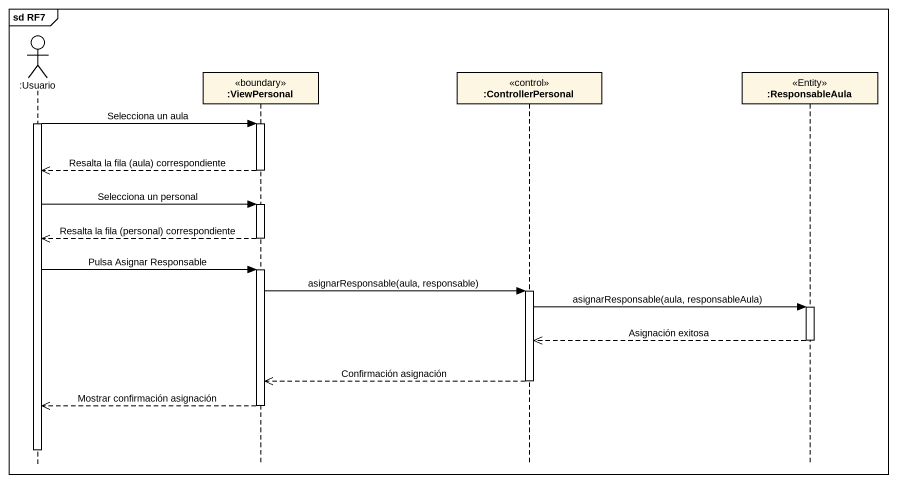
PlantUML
@startuml
mainframe sd RF7
hide footbox
actor ":Usuario" as Usuario
participant ":ViewPersonal" as ViewPersonal <<boundary>>
participant ":ControllerPersonal" as ControllerPersonal <<control>>
participant ":ResponsableAula" as ResponsableAula <<Entity>>

activate Usuario
Usuario -> ViewPersonal : Selecciona un aula
activate ViewPersonal
ViewPersonal -->> Usuario : Resalta la fila (aula) correspondiente
deactivate ViewPersonal
Usuario -> ViewPersonal : Selecciona un personal
activate ViewPersonal
ViewPersonal -->> Usuario : Resalta la fila (personal) correspondiente
deactivate ViewPersonal
Usuario -> ViewPersonal : Pulsa Asignar Responsable
activate ViewPersonal
ViewPersonal -> ControllerPersonal : asignarResponsable(aula, responsable)
activate ControllerPersonal
ControllerPersonal -> ResponsableAula : asignarResponsable(aula, responsableAula)
activate ResponsableAula
ResponsableAula -->> ControllerPersonal : Asignación exitosa
deactivate ResponsableAula
ControllerPersonal -->> ViewPersonal : Confirmación asignación
deactivate ControllerPersonal
ViewPersonal -->> Usuario : Mostrar confirmación asignación
deactivate ViewPersonal
deactivate Usuario
@enduml
